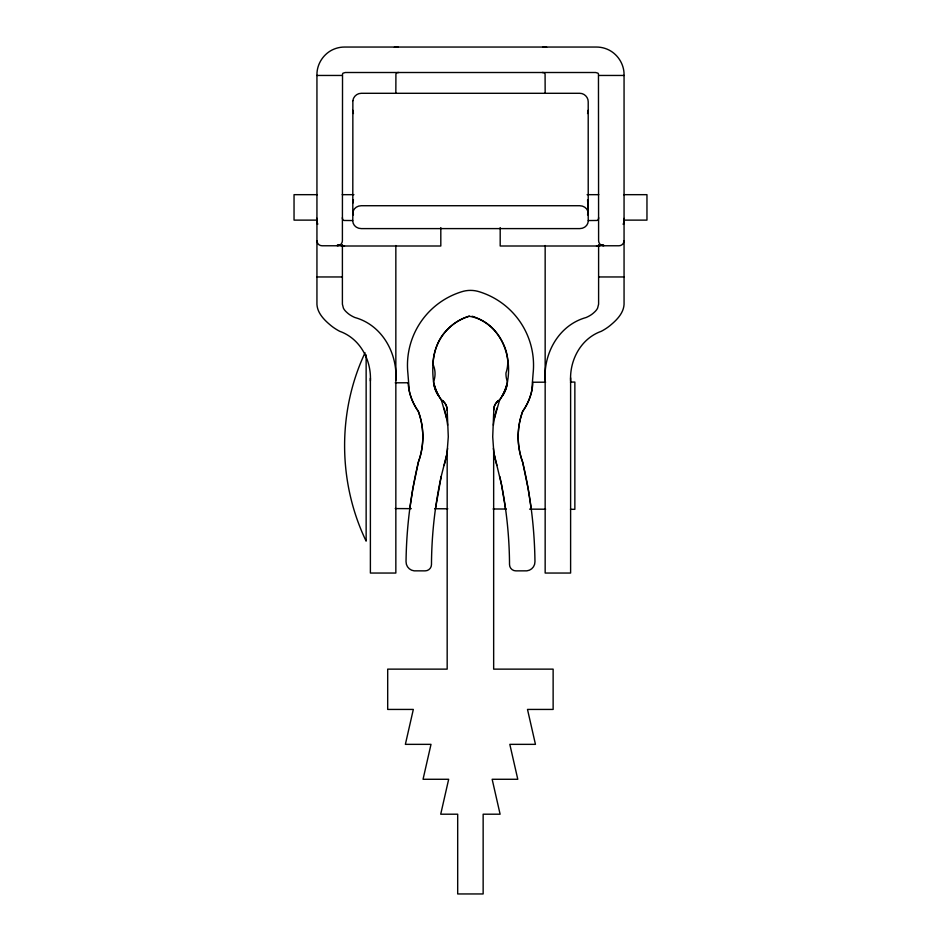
<?xml version="1.0" encoding="UTF-8"?>
<svg xmlns="http://www.w3.org/2000/svg" width="941" height="941" viewBox="0 0 941 941"><rect width="100%" height="100%" fill="white"/><g stroke="black" fill="none" stroke-linecap="round" stroke-linejoin="round"><path stroke-width="1.41" d="M531.253 509.14L528.219 489.061L522.631 462.113A74.116 73.48 1.8 0 1 518.714 445.693L518.679 445.434A75.433 74.786 -1.8 0 1 518.303 432.46L518.679 428.143A85.984 79.432 -0.6 0 1 521.314 415.44L522.678 411.335A75.092 59.577 -0.4 0 0 528.548 400.842L528.748 400.419A137.28 83.573 -0.3 0 0 531.747 390.88L533.112 373.342A76.915 76.915 0 0 0 479.792 291.91A28.971 28.971 0 0 0 461.208 291.91A76.915 76.915 0 0 0 407.888 373.342L409.323 391.185A135.128 82.267 -0.3 0 0 412.264 400.419L413.275 402.713A76.597 60.765 -0.4 0 0 418.322 411.335L419.686 415.452A86.137 79.585 -0.6 0 1 422.321 428.143L422.697 432.46A75.421 74.774 -1.8 0 1 422.321 445.434L422.286 445.693A73.821 73.198 1.8 0 1 418.404 461.996L412.781 489.061L409.805 508.646M545.157 380.27C543.428 353.122 558.883 325.021 586.172 317.493A33.617 16.914 0 0 0 593.324 313.153L594.7 311.906A37.052 17.15 0 0 0 597.594 308.154L598.605 304.178L598.605 244.636M570.611 380.917C569.564 360.027 580.891 338.56 601.287 331.303A61.612 35.77 0 0 0 611.285 324.527C617.331 319.411 623.589 312.765 624.059 304.425L624.059 74.621C624.13 63.717 617.143 53.261 607.039 49.144A27.571 27.571 0 0 0 596.488 47.05L344.512 47.05A27.571 27.571 0 0 0 333.961 49.144C323.857 53.261 316.87 63.717 316.941 74.621L316.941 304.425C317.411 312.765 323.669 319.411 329.715 324.527A61.612 35.77 0 0 0 339.713 331.303C360.109 338.56 371.436 360.027 370.389 380.917M316.941 240.673A5.093 5.093 0 0 0 322.034 245.766L337.301 245.766A5.093 5.093 0 0 0 342.395 240.79L342.524 74.092A10.233 3.811 0 0 1 343.042 73.163L345.347 72.504L595.653 72.504L597.947 73.163A10.233 3.811 0 0 1 598.464 74.092L598.605 240.79A5.093 5.093 0 0 0 603.699 245.766L618.966 245.766A5.093 5.093 0 0 0 624.059 240.673M352.793 203.15L353.428 199.904M588.207 110.273L587.572 113.532M587.572 214.877L588.207 211.631L587.572 199.904M598.605 217.594L598.535 218.688A2.07 2.07 0 0 1 596.759 220.476L588.313 220.547M497.848 401.054A16.362 12.986 0 0 0 493.802 410.135L492.708 436.789L493.66 450.233L493.66 669.133L553.132 669.133L553.132 709.432L527.501 709.432L535.453 744.355L509.822 744.355L517.785 779.277L492.155 779.277L500.106 814.2L483.145 814.2L483.145 893.95L457.691 893.95L457.691 814.2L440.717 814.2L448.669 779.277L423.05 779.277L431.002 744.355L405.371 744.355L413.322 709.432L387.692 709.432L387.692 669.133L447.175 669.133L447.175 451.409L448.292 436.789L447.175 410.135A11.833 11.833 0 0 0 441.364 399.949L438.283 395.432A64.576 39.31 -0.3 0 1 436.306 391.868L435.754 390.621A183.907 70.375 -0.3 0 1 434.13 385.434L434.001 384.798M435.483 508.752L441.176 476.546L446.469 455.573M494.507 418.086L499.636 399.949A47.509 47.509 0 0 0 507.434 381.823C512.821 354.439 498.965 320.705 468.889 316.223A51.414 51.414 0 0 0 447.34 329.585C433.248 343.324 431.237 364.226 433.66 382.752A30.324 30.324 0 0 0 438.283 395.432M506.881 384.234L506.681 385.045A284.241 108.78 0 0 1 506.211 386.633M365.061 352.769C337.313 411.605 337.913 482.592 366.143 541.146L366.143 354.863M493.66 410.135A11.657 11.657 0 0 1 499.636 399.949L502.717 395.432A63.259 38.51 -0.3 0 0 505.152 390.844L505.246 390.621A178.167 68.187 -0.3 0 0 507.058 384.504M497.93 401.113L499.636 399.949M339.148 245.413L339.231 245.389A4.94 4.94 0 0 1 337.301 245.754M398.796 72.504L397.69 72.575A2.082 2.058 0 0 0 395.914 74.351L395.843 93.053M596.488 246.001L603.616 245.06A27.571 27.571 0 0 1 596.488 246.001L500.189 246.001L500.189 227.616M395.22 382.811L408.359 382.764M532.5 382.246L545.639 382.187M570.469 382.081L574.857 382.07L574.857 509.328L570.469 509.304M316.941 75.456L342.395 75.456M598.605 75.456L624.059 75.456M317.399 194.669L294.039 194.669L294.039 220.123L317.399 220.123M342.23 194.669L353.91 194.669M587.09 194.669L598.77 194.669M623.601 194.669L646.961 194.669L646.961 220.123L623.601 220.123M352.687 220.547L344.241 220.476A2.07 2.07 0 0 1 342.465 218.688L342.395 217.594M344.512 246.001A27.571 27.571 0 0 1 337.384 245.06L344.512 246.001L440.811 246.001L440.811 227.616M316.941 276.96L342.395 276.96M598.605 276.96L624.059 276.96M395.22 508.575L411.288 508.646M434.648 508.74L447.798 508.799M493.072 508.987L506.211 509.046M529.583 509.14L545.639 509.21M542.204 72.504L543.31 72.575A2.082 2.058 0 0 1 545.086 74.351L545.157 93.053M601.769 245.389L601.852 245.413A4.94 4.94 0 0 0 603.699 245.754M469.441 316.223A49.038 49.038 0 0 0 447.34 329.585C438.471 338.866 433.272 351.428 432.966 364.261A22.713 22.713 0 0 1 435.036 372.989A22.643 22.643 0 0 1 433.554 381.823A47.509 47.509 0 0 0 441.364 399.949L443.023 401.137M353.428 113.532L352.793 110.273M353.428 214.877L352.793 211.631M494.531 455.573L501.577 484.98L505.564 509.034M441.364 399.949L446.493 418.11M434.119 384.234L434.319 385.045A284.241 108.78 0 0 0 434.789 386.633M395.843 380.27C397.572 353.122 382.117 325.021 354.828 317.493A33.617 16.914 0 0 1 347.676 313.153L346.3 311.906A37.052 17.15 0 0 1 343.406 308.154L342.395 304.178L342.395 244.636M570.611 377.859L570.611 573.045L545.157 573.045L545.157 245.53M395.843 245.53L395.843 573.045L370.389 573.045L370.389 378.211M496.919 465.466A99.617 99.617 0 0 1 493.39 448.398M493.39 425.179A99.617 99.617 0 0 1 496.919 408.112M408.147 383.457A55.778 55.778 0 0 0 418.322 411.335A74.151 74.151 0 0 1 418.322 462.243A452.186 452.186 0 0 0 406.041 561.706A9.092 9.092 0 0 0 414.146 570.846L425.109 570.869A6.364 6.364 0 0 0 431.484 564.518L431.496 562A426.744 426.744 0 0 1 441.176 476.546M499.824 476.546A426.744 426.744 0 0 1 509.504 562L509.516 564.518A6.364 6.364 0 0 0 515.891 570.869L526.854 570.846A9.092 9.092 0 0 0 534.959 561.706A452.186 452.186 0 0 0 522.678 462.243A74.151 74.151 0 0 1 522.678 411.335A55.778 55.778 0 0 0 532.853 383.457M502.717 395.432A30.324 30.324 0 0 0 507.34 382.752L507.434 381.823A22.643 22.643 0 0 1 505.964 373.036C511.257 357.78 504.094 340.936 493.66 329.585A51.414 51.414 0 0 0 472.111 316.223M447.61 448.398A99.617 99.617 0 0 1 444.081 465.466M444.081 408.112A99.617 99.617 0 0 1 447.61 425.179M588.207 213.348A8.481 7.622 0 0 0 579.727 205.726L361.273 205.726A8.481 7.622 0 0 0 352.793 213.348M543.039 46.968A27.701 27.442 0 0 1 546.639 47.226M394.361 47.226A27.701 27.442 0 0 1 397.961 46.968M435.307 388.21A284.241 108.78 0 0 0 435.883 389.762L436.506 391.303A100.264 61.036 0 0 0 438.706 395.749M443.105 401.078A16.691 13.245 0 0 1 447.034 410.135M502.294 395.749A100.264 61.036 0 0 0 504.482 391.291L505.117 389.762A284.241 108.78 0 0 0 505.693 388.21M352.863 100.675L352.793 220.982A8.481 7.622 0 0 0 361.273 228.604L579.727 228.604A8.481 7.622 0 0 0 588.219 220.982L588.207 101.793C588.313 97.252 584.267 93.206 579.727 93.3L361.273 93.3C357.133 93.23 353.334 96.57 352.863 100.675M316.964 218.418A27.536 27.536 0 0 0 317.611 224.393A27.571 27.571 0 0 1 316.941 218.418M623.401 224.393A27.571 27.571 0 0 0 624.059 218.418A27.536 27.536 0 0 1 623.389 224.393"/></g></svg>
